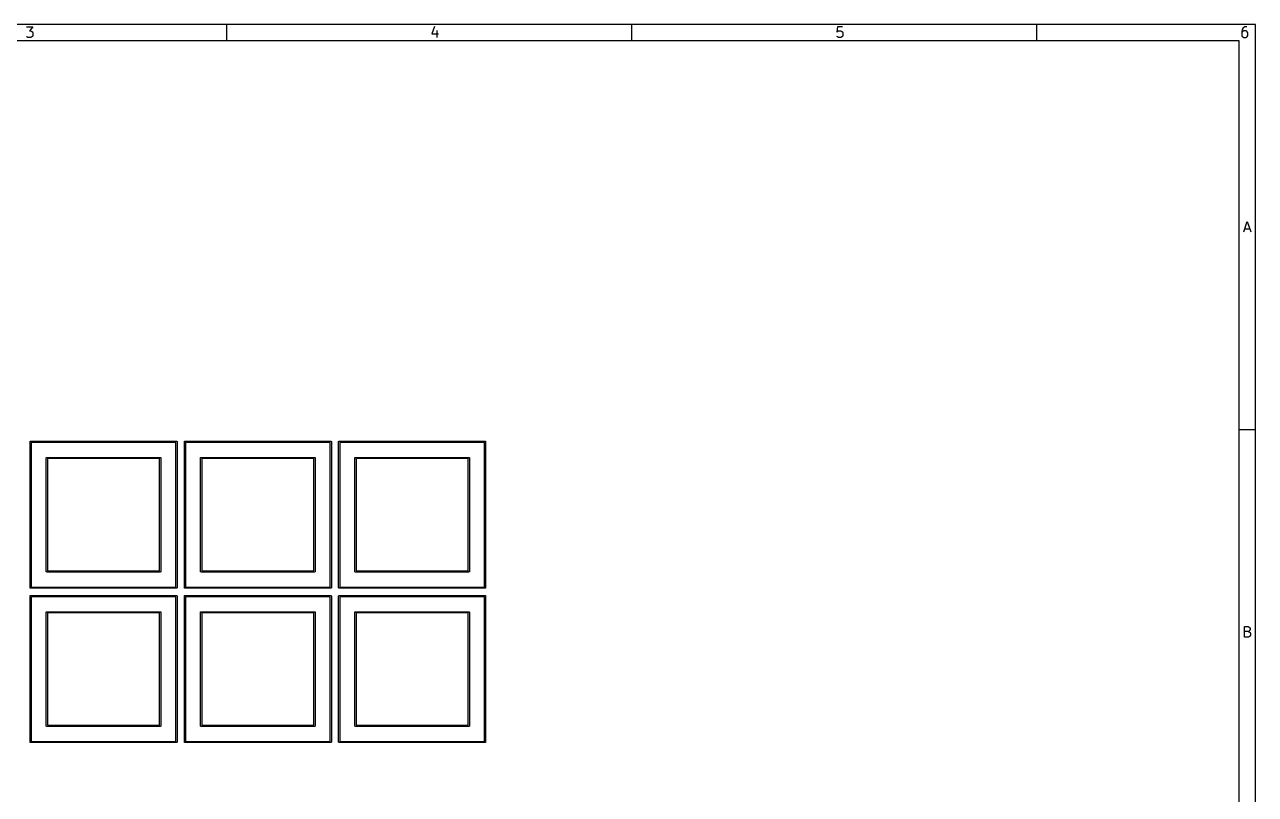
# Model space of a CAD drawing. Extents: x 10 to 287, y -200 to -10.
# Drawn here: x 135 to 287, y -105 to -10 of the extents above; entities that cross this region are included whole.
import ezdxf

# ---------------------------------------------------------------- set-up
doc = ezdxf.new("R2010")
doc.units = 0
doc.header["$MEASUREMENT"] = 0
doc.layers.add('BLACK', color=7, linetype='CONTINUOUS')

msp = doc.modelspace()

# ---------------------------------------------------------------- linework, layer by layer
at = {"layer": 'BLACK', "linetype": 'CONTINUOUS'}
for p, q in [((287.002, -10), (10, -10)), ((135.261, -10.2881), (136.065, -10.2881)), ((136.065, -10.2881), (135.632, -10.7833)), ((160, -12), (160, -10)), ((185.632, -10.2262), (185.323, -11.1548)), ((210, -12), (210, -10)), ((235.385, -10.2881), (235.323, -10.9071)), ((236.004, -10.2881), (235.385, -10.2881)), ((260, -12), (260, -10)), ((285.385, -10.5976), (285.323, -10.8452)), ((285.508, -10.4119), (285.385, -10.5976)), ((285.57, -10.35), (285.508, -10.4119)), ((285.694, -10.2881), (285.57, -10.35)), ((285.942, -10.2881), (285.694, -10.2881)), ((287.002, -200.007), (287.002, -10)), ((285.002, -12), (12, -12)), ((135.323, -11.5262), (135.261, -11.4643)), ((135.446, -11.5881), (135.323, -11.5262)), ((135.818, -11.5881), (135.446, -11.5881)), ((135.632, -10.7833), (135.818, -10.7833)), ((135.818, -10.7833), (135.942, -10.8452)), ((135.942, -11.5262), (135.818, -11.5881)), ((135.942, -10.8452), (136.004, -10.9071)), ((136.004, -11.4643), (135.942, -11.5262)), ((136.004, -10.9071), (136.065, -11.031)), ((136.065, -11.3405), (136.004, -11.4643)), ((136.065, -11.031), (136.065, -11.3405)), ((185.323, -11.1548), (186.127, -11.1548)), ((185.942, -10.7214), (185.942, -11.5881)), ((235.323, -10.9071), (235.385, -10.8452)), ((235.385, -11.5262), (235.323, -11.4643)), ((235.385, -10.8452), (235.508, -10.7833)), ((235.508, -11.5881), (235.385, -11.5262)), ((235.508, -10.7833), (235.818, -10.7833)), ((235.818, -11.5881), (235.508, -11.5881)), ((235.818, -10.7833), (235.942, -10.8452)), ((235.942, -11.5262), (235.818, -11.5881)), ((235.942, -10.8452), (236.004, -10.9071)), ((236.004, -11.4643), (235.942, -11.5262)), ((236.004, -10.9071), (236.065, -11.031)), ((236.065, -11.3405), (236.004, -11.4643)), ((236.065, -11.031), (236.065, -11.3405)), ((285.002, -198.007), (285.002, -12)), ((285.323, -10.8452), (285.323, -11.3405)), ((285.385, -10.9071), (285.323, -11.031)), ((285.323, -11.3405), (285.385, -11.4643)), ((285.446, -10.8452), (285.385, -10.9071)), ((285.385, -11.4643), (285.446, -11.5262)), ((285.57, -10.7833), (285.446, -10.8452)), ((285.446, -11.5262), (285.57, -11.5881)), ((285.818, -10.7833), (285.57, -10.7833)), ((285.57, -11.5881), (285.818, -11.5881)), ((285.942, -10.8452), (285.818, -10.7833)), ((285.818, -11.5881), (285.942, -11.5262)), ((286.004, -10.9071), (285.942, -10.8452)), ((285.942, -11.5262), (286.004, -11.4643)), ((286.065, -11.031), (286.004, -10.9071)), ((286.004, -11.4643), (286.065, -11.3405)), ((286.065, -11.3405), (286.065, -11.031)), ((285.569, -35.5881), (286.002, -34.2881)), ((286.002, -34.2881), (286.436, -35.5881)), ((285.693, -35.2167), (286.312, -35.2167)), ((287.002, -60), (285.002, -60)), ((135.705, -61.4718), (135.707, -61.4655)), ((135.705, -61.4784), (135.705, -61.4718)), ((135.705, -79.4916), (135.705, -61.4784)), ((135.707, -61.4655), (135.708, -61.459)), ((135.708, -61.459), (135.712, -61.4532)), ((135.712, -61.4532), (135.714, -61.4469)), ((135.714, -61.4469), (135.718, -61.4418)), ((135.718, -61.4418), (135.722, -61.436)), ((135.722, -61.436), (135.727, -61.4318)), ((135.727, -61.4318), (135.731, -61.4267)), ((135.731, -61.4267), (135.737, -61.4233)), ((135.737, -61.4233), (135.742, -61.419)), ((135.742, -61.419), (135.748, -61.4168)), ((135.748, -61.4168), (135.754, -61.4134)), ((135.754, -61.4134), (135.761, -61.4123)), ((135.761, -61.4123), (135.767, -61.41)), ((135.767, -61.41), (135.773, -61.41)), ((135.773, -61.41), (135.773, -61.41)), ((135.773, -61.41), (153.787, -61.41)), ((135.855, -61.56), (135.855, -79.41)), ((153.705, -61.56), (135.855, -61.56)), ((153.705, -79.41), (153.705, -61.56)), ((153.787, -61.41), (153.793, -61.41)), ((153.787, -61.41), (153.787, -61.41)), ((153.793, -61.41), (153.799, -61.4123)), ((153.799, -61.4123), (153.806, -61.4134)), ((153.806, -61.4134), (153.812, -61.4168)), ((153.812, -61.4168), (153.818, -61.419)), ((153.818, -61.419), (153.823, -61.4233)), ((153.823, -61.4233), (153.829, -61.4267)), ((153.829, -61.4267), (153.833, -61.4318)), ((153.833, -61.4318), (153.838, -61.436)), ((153.838, -61.436), (153.842, -61.4418)), ((153.842, -61.4418), (153.846, -61.4469)), ((153.846, -61.4469), (153.848, -61.4532)), ((153.848, -61.4532), (153.852, -61.459)), ((153.852, -61.459), (153.853, -61.4655)), ((153.853, -61.4655), (153.855, -61.4718)), ((153.855, -61.4718), (153.855, -61.4784)), ((153.855, -61.4784), (153.855, -61.4784)), ((153.855, -61.4784), (153.855, -79.4916)), ((154.755, -61.4718), (154.757, -61.4655)), ((154.755, -61.4784), (154.755, -61.4718)), ((154.755, -79.4916), (154.755, -61.4784)), ((154.757, -61.4655), (154.758, -61.459)), ((154.758, -61.459), (154.762, -61.4532)), ((154.762, -61.4532), (154.764, -61.4469)), ((154.764, -61.4469), (154.768, -61.4418)), ((154.768, -61.4418), (154.772, -61.436)), ((154.772, -61.436), (154.777, -61.4318)), ((154.777, -61.4318), (154.781, -61.4267)), ((154.781, -61.4267), (154.787, -61.4233)), ((154.787, -61.4233), (154.792, -61.419)), ((154.792, -61.419), (154.798, -61.4168)), ((154.798, -61.4168), (154.804, -61.4134)), ((154.804, -61.4134), (154.811, -61.4123)), ((154.811, -61.4123), (154.817, -61.41)), ((154.817, -61.41), (154.823, -61.41)), ((154.823, -61.41), (154.823, -61.41)), ((154.823, -61.41), (172.837, -61.41)), ((154.905, -61.56), (154.905, -79.41)), ((172.755, -61.56), (154.905, -61.56)), ((172.755, -79.41), (172.755, -61.56)), ((172.837, -61.41), (172.843, -61.41)), ((172.837, -61.41), (172.837, -61.41)), ((172.843, -61.41), (172.849, -61.4123)), ((172.849, -61.4123), (172.856, -61.4134)), ((172.856, -61.4134), (172.862, -61.4168)), ((172.862, -61.4168), (172.868, -61.419)), ((172.868, -61.419), (172.873, -61.4233)), ((172.873, -61.4233), (172.879, -61.4267)), ((172.879, -61.4267), (172.883, -61.4318)), ((172.883, -61.4318), (172.888, -61.436)), ((172.888, -61.436), (172.892, -61.4418)), ((172.892, -61.4418), (172.896, -61.4469)), ((172.896, -61.4469), (172.898, -61.4532)), ((172.898, -61.4532), (172.902, -61.459)), ((172.902, -61.459), (172.903, -61.4655)), ((172.903, -61.4655), (172.905, -61.4718)), ((172.905, -61.4718), (172.905, -61.4784)), ((172.905, -61.4784), (172.905, -61.4784)), ((172.905, -61.4784), (172.905, -79.4916)), ((173.805, -61.4718), (173.807, -61.4655)), ((173.805, -61.4784), (173.805, -61.4718)), ((173.805, -79.4916), (173.805, -61.4784)), ((173.807, -61.4655), (173.808, -61.459)), ((173.808, -61.459), (173.812, -61.4532)), ((173.812, -61.4532), (173.814, -61.4469)), ((173.814, -61.4469), (173.818, -61.4418)), ((173.818, -61.4418), (173.822, -61.436)), ((173.822, -61.436), (173.827, -61.4318)), ((173.827, -61.4318), (173.831, -61.4267)), ((173.831, -61.4267), (173.837, -61.4233)), ((173.837, -61.4233), (173.842, -61.419)), ((173.842, -61.419), (173.848, -61.4168)), ((173.848, -61.4168), (173.854, -61.4134)), ((173.854, -61.4134), (173.861, -61.4123)), ((173.861, -61.4123), (173.867, -61.41)), ((173.867, -61.41), (173.873, -61.41)), ((173.873, -61.41), (173.873, -61.41)), ((173.873, -61.41), (191.887, -61.41)), ((173.955, -61.56), (173.955, -79.41)), ((191.805, -61.56), (173.955, -61.56)), ((191.805, -79.41), (191.805, -61.56)), ((191.887, -61.41), (191.893, -61.41)), ((191.887, -61.41), (191.887, -61.41)), ((191.893, -61.41), (191.899, -61.4123)), ((191.899, -61.4123), (191.906, -61.4134)), ((191.906, -61.4134), (191.912, -61.4168)), ((191.912, -61.4168), (191.918, -61.419)), ((191.918, -61.419), (191.923, -61.4233)), ((191.923, -61.4233), (191.929, -61.4267)), ((191.929, -61.4267), (191.933, -61.4318)), ((191.933, -61.4318), (191.938, -61.436)), ((191.938, -61.436), (191.942, -61.4418)), ((191.942, -61.4418), (191.946, -61.4469)), ((191.946, -61.4469), (191.948, -61.4532)), ((191.948, -61.4532), (191.952, -61.459)), ((191.952, -61.459), (191.953, -61.4655)), ((191.953, -61.4655), (191.955, -61.4718)), ((191.955, -61.4718), (191.955, -61.4784)), ((191.955, -61.4784), (191.955, -61.4784)), ((191.955, -61.4784), (191.955, -79.4916)), ((137.705, -63.4718), (137.707, -63.4655)), ((137.705, -63.4784), (137.705, -63.4718)), ((137.705, -77.4916), (137.705, -63.4784)), ((137.707, -63.4655), (137.708, -63.459)), ((137.708, -63.459), (137.712, -63.4532)), ((137.712, -63.4532), (137.714, -63.4469)), ((137.714, -63.4469), (137.718, -63.4418)), ((137.718, -63.4418), (137.722, -63.436)), ((137.722, -63.436), (137.727, -63.4318)), ((137.727, -63.4318), (137.731, -63.4267)), ((137.731, -63.4267), (137.737, -63.4233)), ((137.737, -63.4233), (137.742, -63.419)), ((137.742, -63.419), (137.748, -63.4168)), ((137.748, -63.4168), (137.754, -63.4134)), ((137.754, -63.4134), (137.761, -63.4123)), ((137.761, -63.4123), (137.767, -63.41)), ((137.767, -63.41), (137.773, -63.41)), ((137.773, -63.41), (137.773, -63.41)), ((137.773, -63.41), (151.787, -63.41)), ((137.855, -63.56), (137.855, -77.41)), ((151.705, -63.56), (137.855, -63.56)), ((151.705, -77.41), (151.705, -63.56)), ((151.787, -63.41), (151.793, -63.41)), ((151.787, -63.41), (151.787, -63.41)), ((151.793, -63.41), (151.799, -63.4123)), ((151.799, -63.4123), (151.806, -63.4134)), ((151.806, -63.4134), (151.812, -63.4168)), ((151.812, -63.4168), (151.818, -63.419)), ((151.818, -63.419), (151.823, -63.4233)), ((151.823, -63.4233), (151.829, -63.4267)), ((151.829, -63.4267), (151.833, -63.4318)), ((151.833, -63.4318), (151.838, -63.436)), ((151.838, -63.436), (151.842, -63.4418)), ((151.842, -63.4418), (151.846, -63.4469)), ((151.846, -63.4469), (151.848, -63.4532)), ((151.848, -63.4532), (151.852, -63.459)), ((151.852, -63.459), (151.853, -63.4655)), ((151.853, -63.4655), (151.855, -63.4718)), ((151.855, -63.4718), (151.855, -63.4784)), ((151.855, -63.4784), (151.855, -63.4784)), ((151.855, -63.4784), (151.855, -77.4916)), ((156.755, -63.4718), (156.757, -63.4655)), ((156.755, -63.4784), (156.755, -63.4718)), ((156.755, -77.4916), (156.755, -63.4784)), ((156.757, -63.4655), (156.758, -63.459)), ((156.758, -63.459), (156.762, -63.4532)), ((156.762, -63.4532), (156.764, -63.4469)), ((156.764, -63.4469), (156.768, -63.4418)), ((156.768, -63.4418), (156.772, -63.436)), ((156.772, -63.436), (156.777, -63.4318)), ((156.777, -63.4318), (156.781, -63.4267)), ((156.781, -63.4267), (156.787, -63.4233)), ((156.787, -63.4233), (156.792, -63.419)), ((156.792, -63.419), (156.798, -63.4168)), ((156.798, -63.4168), (156.804, -63.4134)), ((156.804, -63.4134), (156.811, -63.4123)), ((156.811, -63.4123), (156.817, -63.41)), ((156.817, -63.41), (156.823, -63.41)), ((156.823, -63.41), (156.823, -63.41)), ((156.823, -63.41), (170.837, -63.41)), ((156.905, -63.56), (156.905, -77.41)), ((170.755, -63.56), (156.905, -63.56)), ((170.755, -77.41), (170.755, -63.56)), ((170.837, -63.41), (170.843, -63.41)), ((170.837, -63.41), (170.837, -63.41)), ((170.843, -63.41), (170.849, -63.4123)), ((170.849, -63.4123), (170.856, -63.4134)), ((170.856, -63.4134), (170.862, -63.4168)), ((170.862, -63.4168), (170.868, -63.419)), ((170.868, -63.419), (170.873, -63.4233)), ((170.873, -63.4233), (170.879, -63.4267)), ((170.879, -63.4267), (170.883, -63.4318)), ((170.883, -63.4318), (170.888, -63.436)), ((170.888, -63.436), (170.892, -63.4418)), ((170.892, -63.4418), (170.896, -63.4469)), ((170.896, -63.4469), (170.898, -63.4532)), ((170.898, -63.4532), (170.902, -63.459)), ((170.902, -63.459), (170.903, -63.4655)), ((170.903, -63.4655), (170.905, -63.4718)), ((170.905, -63.4718), (170.905, -63.4784)), ((170.905, -63.4784), (170.905, -63.4784)), ((170.905, -63.4784), (170.905, -77.4916)), ((175.805, -63.4718), (175.807, -63.4655)), ((175.805, -63.4784), (175.805, -63.4718)), ((175.805, -77.4916), (175.805, -63.4784)), ((175.807, -63.4655), (175.808, -63.459)), ((175.808, -63.459), (175.812, -63.4532)), ((175.812, -63.4532), (175.814, -63.4469)), ((175.814, -63.4469), (175.818, -63.4418)), ((175.818, -63.4418), (175.822, -63.436)), ((175.822, -63.436), (175.827, -63.4318)), ((175.827, -63.4318), (175.831, -63.4267)), ((175.831, -63.4267), (175.837, -63.4233)), ((175.837, -63.4233), (175.842, -63.419)), ((175.842, -63.419), (175.848, -63.4168)), ((175.848, -63.4168), (175.854, -63.4134)), ((175.854, -63.4134), (175.861, -63.4123)), ((175.861, -63.4123), (175.867, -63.41)), ((175.867, -63.41), (175.873, -63.41)), ((175.873, -63.41), (175.873, -63.41)), ((175.873, -63.41), (189.887, -63.41)), ((175.955, -63.56), (175.955, -77.41)), ((189.805, -63.56), (175.955, -63.56)), ((189.805, -77.41), (189.805, -63.56)), ((189.887, -63.41), (189.893, -63.41)), ((189.887, -63.41), (189.887, -63.41)), ((189.893, -63.41), (189.899, -63.4123)), ((189.899, -63.4123), (189.906, -63.4134)), ((189.906, -63.4134), (189.912, -63.4168)), ((189.912, -63.4168), (189.918, -63.419)), ((189.918, -63.419), (189.923, -63.4233)), ((189.923, -63.4233), (189.929, -63.4267)), ((189.929, -63.4267), (189.933, -63.4318)), ((189.933, -63.4318), (189.938, -63.436)), ((189.938, -63.436), (189.942, -63.4418)), ((189.942, -63.4418), (189.946, -63.4469)), ((189.946, -63.4469), (189.948, -63.4532)), ((189.948, -63.4532), (189.952, -63.459)), ((189.952, -63.459), (189.953, -63.4655)), ((189.953, -63.4655), (189.955, -63.4718)), ((189.955, -63.4718), (189.955, -63.4784)), ((189.955, -63.4784), (189.955, -63.4784)), ((189.955, -63.4784), (189.955, -77.4916)), ((137.705, -77.4982), (137.705, -77.4916)), ((137.705, -77.4916), (137.705, -77.4916)), ((137.707, -77.5045), (137.705, -77.4982)), ((137.855, -77.41), (151.705, -77.41)), ((151.855, -77.4982), (151.853, -77.5045)), ((151.855, -77.4916), (151.855, -77.4916)), ((151.855, -77.4916), (151.855, -77.4982)), ((156.755, -77.4982), (156.755, -77.4916)), ((156.755, -77.4916), (156.755, -77.4916)), ((156.757, -77.5045), (156.755, -77.4982)), ((156.905, -77.41), (170.755, -77.41)), ((170.905, -77.4982), (170.903, -77.5045)), ((170.905, -77.4916), (170.905, -77.4916)), ((170.905, -77.4916), (170.905, -77.4982)), ((175.805, -77.4982), (175.805, -77.4916)), ((175.805, -77.4916), (175.805, -77.4916)), ((175.807, -77.5045), (175.805, -77.4982)), ((175.955, -77.41), (189.805, -77.41)), ((189.955, -77.4982), (189.953, -77.5045)), ((189.955, -77.4916), (189.955, -77.4916)), ((189.955, -77.4916), (189.955, -77.4982)), ((137.708, -77.511), (137.707, -77.5045)), ((137.712, -77.5168), (137.708, -77.511)), ((137.714, -77.5231), (137.712, -77.5168)), ((137.718, -77.5282), (137.714, -77.5231)), ((137.722, -77.534), (137.718, -77.5282)), ((137.727, -77.5382), (137.722, -77.534)), ((137.731, -77.5433), (137.727, -77.5382)), ((137.737, -77.5467), (137.731, -77.5433)), ((137.742, -77.551), (137.737, -77.5467)), ((137.748, -77.5532), (137.742, -77.551)), ((137.754, -77.5566), (137.748, -77.5532)), ((137.761, -77.5577), (137.754, -77.5566)), ((137.767, -77.56), (137.761, -77.5577)), ((137.773, -77.56), (137.767, -77.56)), ((151.787, -77.56), (137.773, -77.56)), ((137.773, -77.56), (137.773, -77.56)), ((151.793, -77.56), (151.787, -77.56)), ((151.787, -77.56), (151.787, -77.56)), ((151.799, -77.5577), (151.793, -77.56)), ((151.806, -77.5566), (151.799, -77.5577)), ((151.812, -77.5532), (151.806, -77.5566)), ((151.818, -77.551), (151.812, -77.5532)), ((151.823, -77.5467), (151.818, -77.551)), ((151.829, -77.5433), (151.823, -77.5467)), ((151.833, -77.5382), (151.829, -77.5433)), ((151.838, -77.534), (151.833, -77.5382)), ((151.842, -77.5282), (151.838, -77.534)), ((151.846, -77.5231), (151.842, -77.5282)), ((151.848, -77.5168), (151.846, -77.5231)), ((151.852, -77.511), (151.848, -77.5168)), ((151.853, -77.5045), (151.852, -77.511)), ((156.758, -77.511), (156.757, -77.5045)), ((156.762, -77.5168), (156.758, -77.511)), ((156.764, -77.5231), (156.762, -77.5168)), ((156.768, -77.5282), (156.764, -77.5231)), ((156.772, -77.534), (156.768, -77.5282)), ((156.777, -77.5382), (156.772, -77.534)), ((156.781, -77.5433), (156.777, -77.5382)), ((156.787, -77.5467), (156.781, -77.5433)), ((156.792, -77.551), (156.787, -77.5467)), ((156.798, -77.5532), (156.792, -77.551)), ((156.804, -77.5566), (156.798, -77.5532)), ((156.811, -77.5577), (156.804, -77.5566)), ((156.817, -77.56), (156.811, -77.5577)), ((156.823, -77.56), (156.817, -77.56)), ((170.837, -77.56), (156.823, -77.56)), ((156.823, -77.56), (156.823, -77.56)), ((170.843, -77.56), (170.837, -77.56)), ((170.837, -77.56), (170.837, -77.56)), ((170.849, -77.5577), (170.843, -77.56)), ((170.856, -77.5566), (170.849, -77.5577)), ((170.862, -77.5532), (170.856, -77.5566)), ((170.868, -77.551), (170.862, -77.5532)), ((170.873, -77.5467), (170.868, -77.551)), ((170.879, -77.5433), (170.873, -77.5467)), ((170.883, -77.5382), (170.879, -77.5433)), ((170.888, -77.534), (170.883, -77.5382)), ((170.892, -77.5282), (170.888, -77.534)), ((170.896, -77.5231), (170.892, -77.5282)), ((170.898, -77.5168), (170.896, -77.5231)), ((170.902, -77.511), (170.898, -77.5168)), ((170.903, -77.5045), (170.902, -77.511)), ((175.808, -77.511), (175.807, -77.5045)), ((175.812, -77.5168), (175.808, -77.511)), ((175.814, -77.5231), (175.812, -77.5168)), ((175.818, -77.5282), (175.814, -77.5231)), ((175.822, -77.534), (175.818, -77.5282)), ((175.827, -77.5382), (175.822, -77.534)), ((175.831, -77.5433), (175.827, -77.5382)), ((175.837, -77.5467), (175.831, -77.5433)), ((175.842, -77.551), (175.837, -77.5467)), ((175.848, -77.5532), (175.842, -77.551)), ((175.854, -77.5566), (175.848, -77.5532)), ((175.861, -77.5577), (175.854, -77.5566)), ((175.867, -77.56), (175.861, -77.5577)), ((175.873, -77.56), (175.867, -77.56)), ((189.887, -77.56), (175.873, -77.56)), ((175.873, -77.56), (175.873, -77.56)), ((189.893, -77.56), (189.887, -77.56)), ((189.887, -77.56), (189.887, -77.56)), ((189.899, -77.5577), (189.893, -77.56)), ((189.906, -77.5566), (189.899, -77.5577)), ((189.912, -77.5532), (189.906, -77.5566)), ((189.918, -77.551), (189.912, -77.5532)), ((189.923, -77.5467), (189.918, -77.551)), ((189.929, -77.5433), (189.923, -77.5467)), ((189.933, -77.5382), (189.929, -77.5433)), ((189.938, -77.534), (189.933, -77.5382)), ((189.942, -77.5282), (189.938, -77.534)), ((189.946, -77.5231), (189.942, -77.5282)), ((189.948, -77.5168), (189.946, -77.5231)), ((189.952, -77.511), (189.948, -77.5168)), ((189.953, -77.5045), (189.952, -77.511)), ((135.705, -79.4982), (135.705, -79.4916)), ((135.705, -79.4916), (135.705, -79.4916)), ((135.707, -79.5045), (135.705, -79.4982)), ((135.705, -80.5218), (135.707, -80.5155)), ((135.705, -80.5284), (135.705, -80.5218)), ((135.705, -98.5416), (135.705, -80.5284)), ((135.708, -79.511), (135.707, -79.5045)), ((135.707, -80.5155), (135.708, -80.509)), ((135.712, -79.5168), (135.708, -79.511)), ((135.708, -80.509), (135.712, -80.5032)), ((135.714, -79.5231), (135.712, -79.5168)), ((135.712, -80.5032), (135.714, -80.4969)), ((135.718, -79.5282), (135.714, -79.5231)), ((135.714, -80.4969), (135.718, -80.4918)), ((135.722, -79.534), (135.718, -79.5282)), ((135.718, -80.4918), (135.722, -80.486)), ((135.727, -79.5382), (135.722, -79.534)), ((135.722, -80.486), (135.727, -80.4818)), ((135.731, -79.5433), (135.727, -79.5382)), ((135.727, -80.4818), (135.731, -80.4767)), ((135.737, -79.5467), (135.731, -79.5433)), ((135.731, -80.4767), (135.737, -80.4733)), ((135.742, -79.551), (135.737, -79.5467)), ((135.737, -80.4733), (135.742, -80.469)), ((135.748, -79.5532), (135.742, -79.551)), ((135.742, -80.469), (135.748, -80.4668)), ((135.754, -79.5566), (135.748, -79.5532)), ((135.748, -80.4668), (135.754, -80.4634)), ((135.761, -79.5577), (135.754, -79.5566)), ((135.754, -80.4634), (135.761, -80.4623)), ((135.767, -79.56), (135.761, -79.5577)), ((135.761, -80.4623), (135.767, -80.46)), ((135.773, -79.56), (135.767, -79.56)), ((135.767, -80.46), (135.773, -80.46)), ((153.787, -79.56), (135.773, -79.56)), ((135.773, -79.56), (135.773, -79.56)), ((135.773, -80.46), (135.773, -80.46)), ((135.773, -80.46), (153.787, -80.46)), ((135.855, -79.41), (153.705, -79.41)), ((153.793, -79.56), (153.787, -79.56)), ((153.787, -79.56), (153.787, -79.56)), ((153.787, -80.46), (153.793, -80.46)), ((153.787, -80.46), (153.787, -80.46)), ((153.799, -79.5577), (153.793, -79.56)), ((153.793, -80.46), (153.799, -80.4623)), ((153.806, -79.5566), (153.799, -79.5577)), ((153.799, -80.4623), (153.806, -80.4634)), ((153.812, -79.5532), (153.806, -79.5566)), ((153.806, -80.4634), (153.812, -80.4668)), ((153.818, -79.551), (153.812, -79.5532)), ((153.812, -80.4668), (153.818, -80.469)), ((153.823, -79.5467), (153.818, -79.551)), ((153.818, -80.469), (153.823, -80.4733)), ((153.829, -79.5433), (153.823, -79.5467)), ((153.823, -80.4733), (153.829, -80.4767)), ((153.833, -79.5382), (153.829, -79.5433)), ((153.829, -80.4767), (153.833, -80.4818)), ((153.838, -79.534), (153.833, -79.5382)), ((153.833, -80.4818), (153.838, -80.486)), ((153.842, -79.5282), (153.838, -79.534)), ((153.838, -80.486), (153.842, -80.4918)), ((153.846, -79.5231), (153.842, -79.5282)), ((153.842, -80.4918), (153.846, -80.4969)), ((153.848, -79.5168), (153.846, -79.5231)), ((153.846, -80.4969), (153.848, -80.5032)), ((153.852, -79.511), (153.848, -79.5168)), ((153.848, -80.5032), (153.852, -80.509)), ((153.853, -79.5045), (153.852, -79.511)), ((153.852, -80.509), (153.853, -80.5155)), ((153.855, -79.4982), (153.853, -79.5045)), ((153.853, -80.5155), (153.855, -80.5218)), ((153.855, -79.4916), (153.855, -79.4916)), ((153.855, -79.4916), (153.855, -79.4982)), ((153.855, -80.5218), (153.855, -80.5284)), ((153.855, -80.5284), (153.855, -80.5284)), ((153.855, -80.5284), (153.855, -98.5416)), ((154.755, -79.4982), (154.755, -79.4916)), ((154.755, -79.4916), (154.755, -79.4916)), ((154.757, -79.5045), (154.755, -79.4982)), ((154.755, -80.5218), (154.757, -80.5155)), ((154.755, -80.5284), (154.755, -80.5218)), ((154.755, -98.5416), (154.755, -80.5284)), ((154.758, -79.511), (154.757, -79.5045)), ((154.757, -80.5155), (154.758, -80.509)), ((154.762, -79.5168), (154.758, -79.511)), ((154.758, -80.509), (154.762, -80.5032)), ((154.764, -79.5231), (154.762, -79.5168)), ((154.762, -80.5032), (154.764, -80.4969)), ((154.768, -79.5282), (154.764, -79.5231)), ((154.764, -80.4969), (154.768, -80.4918)), ((154.772, -79.534), (154.768, -79.5282)), ((154.768, -80.4918), (154.772, -80.486)), ((154.777, -79.5382), (154.772, -79.534)), ((154.772, -80.486), (154.777, -80.4818)), ((154.781, -79.5433), (154.777, -79.5382)), ((154.777, -80.4818), (154.781, -80.4767)), ((154.787, -79.5467), (154.781, -79.5433)), ((154.781, -80.4767), (154.787, -80.4733)), ((154.792, -79.551), (154.787, -79.5467)), ((154.787, -80.4733), (154.792, -80.469)), ((154.798, -79.5532), (154.792, -79.551)), ((154.792, -80.469), (154.798, -80.4668)), ((154.804, -79.5566), (154.798, -79.5532)), ((154.798, -80.4668), (154.804, -80.4634)), ((154.811, -79.5577), (154.804, -79.5566)), ((154.804, -80.4634), (154.811, -80.4623)), ((154.817, -79.56), (154.811, -79.5577)), ((154.811, -80.4623), (154.817, -80.46)), ((154.823, -79.56), (154.817, -79.56)), ((154.817, -80.46), (154.823, -80.46)), ((172.837, -79.56), (154.823, -79.56)), ((154.823, -79.56), (154.823, -79.56)), ((154.823, -80.46), (154.823, -80.46)), ((154.823, -80.46), (172.837, -80.46)), ((154.905, -79.41), (172.755, -79.41)), ((172.843, -79.56), (172.837, -79.56)), ((172.837, -79.56), (172.837, -79.56)), ((172.837, -80.46), (172.843, -80.46)), ((172.837, -80.46), (172.837, -80.46)), ((172.849, -79.5577), (172.843, -79.56)), ((172.843, -80.46), (172.849, -80.4623)), ((172.856, -79.5566), (172.849, -79.5577)), ((172.849, -80.4623), (172.856, -80.4634)), ((172.862, -79.5532), (172.856, -79.5566)), ((172.856, -80.4634), (172.862, -80.4668)), ((172.868, -79.551), (172.862, -79.5532)), ((172.862, -80.4668), (172.868, -80.469)), ((172.873, -79.5467), (172.868, -79.551)), ((172.868, -80.469), (172.873, -80.4733)), ((172.879, -79.5433), (172.873, -79.5467)), ((172.873, -80.4733), (172.879, -80.4767)), ((172.883, -79.5382), (172.879, -79.5433)), ((172.879, -80.4767), (172.883, -80.4818)), ((172.888, -79.534), (172.883, -79.5382)), ((172.883, -80.4818), (172.888, -80.486)), ((172.892, -79.5282), (172.888, -79.534)), ((172.888, -80.486), (172.892, -80.4918)), ((172.896, -79.5231), (172.892, -79.5282)), ((172.892, -80.4918), (172.896, -80.4969)), ((172.898, -79.5168), (172.896, -79.5231)), ((172.896, -80.4969), (172.898, -80.5032)), ((172.902, -79.511), (172.898, -79.5168)), ((172.898, -80.5032), (172.902, -80.509)), ((172.903, -79.5045), (172.902, -79.511)), ((172.902, -80.509), (172.903, -80.5155)), ((172.905, -79.4982), (172.903, -79.5045)), ((172.903, -80.5155), (172.905, -80.5218)), ((172.905, -79.4916), (172.905, -79.4916)), ((172.905, -79.4916), (172.905, -79.4982)), ((172.905, -80.5218), (172.905, -80.5284)), ((172.905, -80.5284), (172.905, -80.5284)), ((172.905, -80.5284), (172.905, -98.5416)), ((173.805, -79.4982), (173.805, -79.4916)), ((173.805, -79.4916), (173.805, -79.4916)), ((173.807, -79.5045), (173.805, -79.4982)), ((173.805, -80.5218), (173.807, -80.5155)), ((173.805, -80.5284), (173.805, -80.5218)), ((173.805, -98.5416), (173.805, -80.5284)), ((173.808, -79.511), (173.807, -79.5045)), ((173.807, -80.5155), (173.808, -80.509)), ((173.812, -79.5168), (173.808, -79.511)), ((173.808, -80.509), (173.812, -80.5032)), ((173.814, -79.5231), (173.812, -79.5168)), ((173.812, -80.5032), (173.814, -80.4969)), ((173.818, -79.5282), (173.814, -79.5231)), ((173.814, -80.4969), (173.818, -80.4918)), ((173.822, -79.534), (173.818, -79.5282)), ((173.818, -80.4918), (173.822, -80.486)), ((173.827, -79.5382), (173.822, -79.534)), ((173.822, -80.486), (173.827, -80.4818)), ((173.831, -79.5433), (173.827, -79.5382)), ((173.827, -80.4818), (173.831, -80.4767)), ((173.837, -79.5467), (173.831, -79.5433)), ((173.831, -80.4767), (173.837, -80.4733)), ((173.842, -79.551), (173.837, -79.5467)), ((173.837, -80.4733), (173.842, -80.469)), ((173.848, -79.5532), (173.842, -79.551)), ((173.842, -80.469), (173.848, -80.4668)), ((173.854, -79.5566), (173.848, -79.5532)), ((173.848, -80.4668), (173.854, -80.4634)), ((173.861, -79.5577), (173.854, -79.5566)), ((173.854, -80.4634), (173.861, -80.4623)), ((173.867, -79.56), (173.861, -79.5577)), ((173.861, -80.4623), (173.867, -80.46)), ((173.873, -79.56), (173.867, -79.56)), ((173.867, -80.46), (173.873, -80.46)), ((191.887, -79.56), (173.873, -79.56)), ((173.873, -79.56), (173.873, -79.56)), ((173.873, -80.46), (173.873, -80.46)), ((173.873, -80.46), (191.887, -80.46)), ((173.955, -79.41), (191.805, -79.41)), ((191.893, -79.56), (191.887, -79.56)), ((191.887, -79.56), (191.887, -79.56)), ((191.887, -80.46), (191.893, -80.46)), ((191.887, -80.46), (191.887, -80.46)), ((191.899, -79.5577), (191.893, -79.56)), ((191.893, -80.46), (191.899, -80.4623)), ((191.906, -79.5566), (191.899, -79.5577)), ((191.899, -80.4623), (191.906, -80.4634)), ((191.912, -79.5532), (191.906, -79.5566)), ((191.906, -80.4634), (191.912, -80.4668)), ((191.918, -79.551), (191.912, -79.5532)), ((191.912, -80.4668), (191.918, -80.469)), ((191.923, -79.5467), (191.918, -79.551)), ((191.918, -80.469), (191.923, -80.4733)), ((191.929, -79.5433), (191.923, -79.5467)), ((191.923, -80.4733), (191.929, -80.4767)), ((191.933, -79.5382), (191.929, -79.5433)), ((191.929, -80.4767), (191.933, -80.4818)), ((191.938, -79.534), (191.933, -79.5382)), ((191.933, -80.4818), (191.938, -80.486)), ((191.942, -79.5282), (191.938, -79.534)), ((191.938, -80.486), (191.942, -80.4918)), ((191.946, -79.5231), (191.942, -79.5282)), ((191.942, -80.4918), (191.946, -80.4969)), ((191.948, -79.5168), (191.946, -79.5231)), ((191.946, -80.4969), (191.948, -80.5032)), ((191.952, -79.511), (191.948, -79.5168)), ((191.948, -80.5032), (191.952, -80.509)), ((191.953, -79.5045), (191.952, -79.511)), ((191.952, -80.509), (191.953, -80.5155)), ((191.955, -79.4982), (191.953, -79.5045)), ((191.953, -80.5155), (191.955, -80.5218)), ((191.955, -79.4916), (191.955, -79.4916)), ((191.955, -79.4916), (191.955, -79.4982)), ((191.955, -80.5218), (191.955, -80.5284)), ((191.955, -80.5284), (191.955, -80.5284)), ((191.955, -80.5284), (191.955, -98.5416)), ((135.855, -80.61), (135.855, -98.46)), ((153.705, -80.61), (135.855, -80.61)), ((153.705, -98.46), (153.705, -80.61)), ((154.905, -80.61), (154.905, -98.46)), ((172.755, -80.61), (154.905, -80.61)), ((172.755, -98.46), (172.755, -80.61)), ((173.955, -80.61), (173.955, -98.46)), ((191.805, -80.61), (173.955, -80.61)), ((191.805, -98.46), (191.805, -80.61)), ((137.705, -82.5218), (137.707, -82.5155)), ((137.705, -82.5284), (137.705, -82.5218)), ((137.705, -96.5416), (137.705, -82.5284)), ((137.707, -82.5155), (137.708, -82.509)), ((137.708, -82.509), (137.712, -82.5032)), ((137.712, -82.5032), (137.714, -82.4969)), ((137.714, -82.4969), (137.718, -82.4918)), ((137.718, -82.4918), (137.722, -82.486)), ((137.722, -82.486), (137.727, -82.4818)), ((137.727, -82.4818), (137.731, -82.4767)), ((137.731, -82.4767), (137.737, -82.4733)), ((137.737, -82.4733), (137.742, -82.469)), ((137.742, -82.469), (137.748, -82.4668)), ((137.748, -82.4668), (137.754, -82.4634)), ((137.754, -82.4634), (137.761, -82.4623)), ((137.761, -82.4623), (137.767, -82.46)), ((137.767, -82.46), (137.773, -82.46)), ((137.773, -82.46), (137.773, -82.46)), ((137.773, -82.46), (151.787, -82.46)), ((137.855, -82.61), (137.855, -96.46)), ((151.705, -82.61), (137.855, -82.61)), ((151.705, -96.46), (151.705, -82.61)), ((151.787, -82.46), (151.793, -82.46)), ((151.787, -82.46), (151.787, -82.46)), ((151.793, -82.46), (151.799, -82.4623)), ((151.799, -82.4623), (151.806, -82.4634)), ((151.806, -82.4634), (151.812, -82.4668)), ((151.812, -82.4668), (151.818, -82.469)), ((151.818, -82.469), (151.823, -82.4733)), ((151.823, -82.4733), (151.829, -82.4767)), ((151.829, -82.4767), (151.833, -82.4818)), ((151.833, -82.4818), (151.838, -82.486)), ((151.838, -82.486), (151.842, -82.4918)), ((151.842, -82.4918), (151.846, -82.4969)), ((151.846, -82.4969), (151.848, -82.5032)), ((151.848, -82.5032), (151.852, -82.509)), ((151.852, -82.509), (151.853, -82.5155)), ((151.853, -82.5155), (151.855, -82.5218)), ((151.855, -82.5218), (151.855, -82.5284)), ((151.855, -82.5284), (151.855, -82.5284)), ((151.855, -82.5284), (151.855, -96.5416)), ((156.755, -82.5218), (156.757, -82.5155)), ((156.755, -82.5284), (156.755, -82.5218)), ((156.755, -96.5416), (156.755, -82.5284)), ((156.757, -82.5155), (156.758, -82.509)), ((156.758, -82.509), (156.762, -82.5032)), ((156.762, -82.5032), (156.764, -82.4969)), ((156.764, -82.4969), (156.768, -82.4918)), ((156.768, -82.4918), (156.772, -82.486)), ((156.772, -82.486), (156.777, -82.4818)), ((156.777, -82.4818), (156.781, -82.4767)), ((156.781, -82.4767), (156.787, -82.4733)), ((156.787, -82.4733), (156.792, -82.469)), ((156.792, -82.469), (156.798, -82.4668)), ((156.798, -82.4668), (156.804, -82.4634)), ((156.804, -82.4634), (156.811, -82.4623)), ((156.811, -82.4623), (156.817, -82.46)), ((156.817, -82.46), (156.823, -82.46)), ((156.823, -82.46), (156.823, -82.46)), ((156.823, -82.46), (170.837, -82.46)), ((156.905, -82.61), (156.905, -96.46)), ((170.755, -82.61), (156.905, -82.61)), ((170.755, -96.46), (170.755, -82.61)), ((170.837, -82.46), (170.843, -82.46)), ((170.837, -82.46), (170.837, -82.46)), ((170.843, -82.46), (170.849, -82.4623)), ((170.849, -82.4623), (170.856, -82.4634)), ((170.856, -82.4634), (170.862, -82.4668)), ((170.862, -82.4668), (170.868, -82.469)), ((170.868, -82.469), (170.873, -82.4733)), ((170.873, -82.4733), (170.879, -82.4767)), ((170.879, -82.4767), (170.883, -82.4818)), ((170.883, -82.4818), (170.888, -82.486)), ((170.888, -82.486), (170.892, -82.4918)), ((170.892, -82.4918), (170.896, -82.4969)), ((170.896, -82.4969), (170.898, -82.5032)), ((170.898, -82.5032), (170.902, -82.509)), ((170.902, -82.509), (170.903, -82.5155)), ((170.903, -82.5155), (170.905, -82.5218)), ((170.905, -82.5218), (170.905, -82.5284)), ((170.905, -82.5284), (170.905, -82.5284)), ((170.905, -82.5284), (170.905, -96.5416)), ((175.805, -82.5218), (175.807, -82.5155)), ((175.805, -82.5284), (175.805, -82.5218)), ((175.805, -96.5416), (175.805, -82.5284)), ((175.807, -82.5155), (175.808, -82.509)), ((175.808, -82.509), (175.812, -82.5032)), ((175.812, -82.5032), (175.814, -82.4969)), ((175.814, -82.4969), (175.818, -82.4918)), ((175.818, -82.4918), (175.822, -82.486)), ((175.822, -82.486), (175.827, -82.4818)), ((175.827, -82.4818), (175.831, -82.4767)), ((175.831, -82.4767), (175.837, -82.4733)), ((175.837, -82.4733), (175.842, -82.469)), ((175.842, -82.469), (175.848, -82.4668)), ((175.848, -82.4668), (175.854, -82.4634)), ((175.854, -82.4634), (175.861, -82.4623)), ((175.861, -82.4623), (175.867, -82.46)), ((175.867, -82.46), (175.873, -82.46)), ((175.873, -82.46), (175.873, -82.46)), ((175.873, -82.46), (189.887, -82.46)), ((175.955, -82.61), (175.955, -96.46)), ((189.805, -82.61), (175.955, -82.61)), ((189.805, -96.46), (189.805, -82.61)), ((189.887, -82.46), (189.893, -82.46)), ((189.887, -82.46), (189.887, -82.46)), ((189.893, -82.46), (189.899, -82.4623)), ((189.899, -82.4623), (189.906, -82.4634)), ((189.906, -82.4634), (189.912, -82.4668)), ((189.912, -82.4668), (189.918, -82.469)), ((189.918, -82.469), (189.923, -82.4733)), ((189.923, -82.4733), (189.929, -82.4767)), ((189.929, -82.4767), (189.933, -82.4818)), ((189.933, -82.4818), (189.938, -82.486)), ((189.938, -82.486), (189.942, -82.4918)), ((189.942, -82.4918), (189.946, -82.4969)), ((189.946, -82.4969), (189.948, -82.5032)), ((189.948, -82.5032), (189.952, -82.509)), ((189.952, -82.509), (189.953, -82.5155)), ((189.953, -82.5155), (189.955, -82.5218)), ((189.955, -82.5218), (189.955, -82.5284)), ((189.955, -82.5284), (189.955, -82.5284)), ((189.955, -82.5284), (189.955, -96.5416)), ((285.662, -85.5881), (285.662, -84.2881)), ((285.662, -84.2881), (286.095, -84.2881)), ((286.095, -84.9071), (285.662, -84.9071)), ((286.095, -84.2881), (286.219, -84.35)), ((286.219, -84.8452), (286.095, -84.9071)), ((286.095, -84.9071), (286.281, -84.969)), ((286.219, -84.35), (286.281, -84.4119)), ((286.281, -84.7833), (286.219, -84.8452)), ((286.281, -84.4119), (286.343, -84.5357)), ((286.343, -84.6595), (286.281, -84.7833)), ((286.281, -84.969), (286.343, -85.031)), ((286.343, -84.5357), (286.343, -84.6595)), ((286.343, -85.031), (286.405, -85.1548)), ((286.157, -85.5881), (285.662, -85.5881)), ((286.281, -85.5262), (286.157, -85.5881)), ((286.343, -85.4643), (286.281, -85.5262)), ((286.405, -85.3405), (286.343, -85.4643)), ((286.405, -85.1548), (286.405, -85.3405)), ((137.705, -96.5482), (137.705, -96.5416)), ((137.705, -96.5416), (137.705, -96.5416)), ((137.707, -96.5545), (137.705, -96.5482)), ((137.708, -96.561), (137.707, -96.5545)), ((137.712, -96.5668), (137.708, -96.561)), ((137.714, -96.5731), (137.712, -96.5668)), ((137.718, -96.5782), (137.714, -96.5731)), ((137.722, -96.584), (137.718, -96.5782)), ((137.727, -96.5882), (137.722, -96.584)), ((137.731, -96.5933), (137.727, -96.5882)), ((137.737, -96.5967), (137.731, -96.5933)), ((137.742, -96.601), (137.737, -96.5967)), ((137.748, -96.6032), (137.742, -96.601)), ((137.754, -96.6066), (137.748, -96.6032)), ((137.761, -96.6077), (137.754, -96.6066)), ((137.767, -96.61), (137.761, -96.6077)), ((137.773, -96.61), (137.767, -96.61)), ((151.787, -96.61), (137.773, -96.61)), ((137.773, -96.61), (137.773, -96.61)), ((137.855, -96.46), (151.705, -96.46)), ((151.793, -96.61), (151.787, -96.61)), ((151.787, -96.61), (151.787, -96.61)), ((151.799, -96.6077), (151.793, -96.61)), ((151.806, -96.6066), (151.799, -96.6077)), ((151.812, -96.6032), (151.806, -96.6066)), ((151.818, -96.601), (151.812, -96.6032)), ((151.823, -96.5967), (151.818, -96.601)), ((151.829, -96.5933), (151.823, -96.5967)), ((151.833, -96.5882), (151.829, -96.5933)), ((151.838, -96.584), (151.833, -96.5882)), ((151.842, -96.5782), (151.838, -96.584)), ((151.846, -96.5731), (151.842, -96.5782)), ((151.848, -96.5668), (151.846, -96.5731)), ((151.852, -96.561), (151.848, -96.5668)), ((151.853, -96.5545), (151.852, -96.561)), ((151.855, -96.5482), (151.853, -96.5545)), ((151.855, -96.5416), (151.855, -96.5416)), ((151.855, -96.5416), (151.855, -96.5482)), ((156.755, -96.5482), (156.755, -96.5416)), ((156.755, -96.5416), (156.755, -96.5416)), ((156.757, -96.5545), (156.755, -96.5482)), ((156.758, -96.561), (156.757, -96.5545)), ((156.762, -96.5668), (156.758, -96.561)), ((156.764, -96.5731), (156.762, -96.5668)), ((156.768, -96.5782), (156.764, -96.5731)), ((156.772, -96.584), (156.768, -96.5782)), ((156.777, -96.5882), (156.772, -96.584)), ((156.781, -96.5933), (156.777, -96.5882)), ((156.787, -96.5967), (156.781, -96.5933)), ((156.792, -96.601), (156.787, -96.5967)), ((156.798, -96.6032), (156.792, -96.601)), ((156.804, -96.6066), (156.798, -96.6032)), ((156.811, -96.6077), (156.804, -96.6066)), ((156.817, -96.61), (156.811, -96.6077)), ((156.823, -96.61), (156.817, -96.61)), ((170.837, -96.61), (156.823, -96.61)), ((156.823, -96.61), (156.823, -96.61)), ((156.905, -96.46), (170.755, -96.46)), ((170.843, -96.61), (170.837, -96.61)), ((170.837, -96.61), (170.837, -96.61)), ((170.849, -96.6077), (170.843, -96.61)), ((170.856, -96.6066), (170.849, -96.6077)), ((170.862, -96.6032), (170.856, -96.6066)), ((170.868, -96.601), (170.862, -96.6032)), ((170.873, -96.5967), (170.868, -96.601)), ((170.879, -96.5933), (170.873, -96.5967)), ((170.883, -96.5882), (170.879, -96.5933)), ((170.888, -96.584), (170.883, -96.5882)), ((170.892, -96.5782), (170.888, -96.584)), ((170.896, -96.5731), (170.892, -96.5782)), ((170.898, -96.5668), (170.896, -96.5731)), ((170.902, -96.561), (170.898, -96.5668)), ((170.903, -96.5545), (170.902, -96.561)), ((170.905, -96.5482), (170.903, -96.5545)), ((170.905, -96.5416), (170.905, -96.5416)), ((170.905, -96.5416), (170.905, -96.5482)), ((175.805, -96.5482), (175.805, -96.5416)), ((175.805, -96.5416), (175.805, -96.5416)), ((175.807, -96.5545), (175.805, -96.5482)), ((175.808, -96.561), (175.807, -96.5545)), ((175.812, -96.5668), (175.808, -96.561)), ((175.814, -96.5731), (175.812, -96.5668)), ((175.818, -96.5782), (175.814, -96.5731)), ((175.822, -96.584), (175.818, -96.5782)), ((175.827, -96.5882), (175.822, -96.584)), ((175.831, -96.5933), (175.827, -96.5882)), ((175.837, -96.5967), (175.831, -96.5933)), ((175.842, -96.601), (175.837, -96.5967)), ((175.848, -96.6032), (175.842, -96.601)), ((175.854, -96.6066), (175.848, -96.6032)), ((175.861, -96.6077), (175.854, -96.6066)), ((175.867, -96.61), (175.861, -96.6077)), ((175.873, -96.61), (175.867, -96.61)), ((189.887, -96.61), (175.873, -96.61)), ((175.873, -96.61), (175.873, -96.61)), ((175.955, -96.46), (189.805, -96.46)), ((189.893, -96.61), (189.887, -96.61)), ((189.887, -96.61), (189.887, -96.61)), ((189.899, -96.6077), (189.893, -96.61)), ((189.906, -96.6066), (189.899, -96.6077)), ((189.912, -96.6032), (189.906, -96.6066)), ((189.918, -96.601), (189.912, -96.6032)), ((189.923, -96.5967), (189.918, -96.601)), ((189.929, -96.5933), (189.923, -96.5967)), ((189.933, -96.5882), (189.929, -96.5933)), ((189.938, -96.584), (189.933, -96.5882)), ((189.942, -96.5782), (189.938, -96.584)), ((189.946, -96.5731), (189.942, -96.5782)), ((189.948, -96.5668), (189.946, -96.5731)), ((189.952, -96.561), (189.948, -96.5668)), ((189.953, -96.5545), (189.952, -96.561)), ((189.955, -96.5482), (189.953, -96.5545)), ((189.955, -96.5416), (189.955, -96.5416)), ((189.955, -96.5416), (189.955, -96.5482)), ((135.705, -98.5482), (135.705, -98.5416)), ((135.705, -98.5416), (135.705, -98.5416)), ((135.707, -98.5545), (135.705, -98.5482)), ((135.708, -98.561), (135.707, -98.5545)), ((135.712, -98.5668), (135.708, -98.561)), ((135.714, -98.5731), (135.712, -98.5668)), ((135.718, -98.5782), (135.714, -98.5731)), ((135.722, -98.584), (135.718, -98.5782)), ((135.727, -98.5882), (135.722, -98.584)), ((135.731, -98.5933), (135.727, -98.5882)), ((135.737, -98.5967), (135.731, -98.5933)), ((135.742, -98.601), (135.737, -98.5967)), ((135.748, -98.6032), (135.742, -98.601)), ((135.754, -98.6066), (135.748, -98.6032)), ((135.761, -98.6077), (135.754, -98.6066)), ((135.767, -98.61), (135.761, -98.6077)), ((135.773, -98.61), (135.767, -98.61)), ((153.787, -98.61), (135.773, -98.61)), ((135.773, -98.61), (135.773, -98.61)), ((135.855, -98.46), (153.705, -98.46)), ((153.793, -98.61), (153.787, -98.61)), ((153.787, -98.61), (153.787, -98.61)), ((153.799, -98.6077), (153.793, -98.61)), ((153.806, -98.6066), (153.799, -98.6077)), ((153.812, -98.6032), (153.806, -98.6066)), ((153.818, -98.601), (153.812, -98.6032)), ((153.823, -98.5967), (153.818, -98.601)), ((153.829, -98.5933), (153.823, -98.5967)), ((153.833, -98.5882), (153.829, -98.5933)), ((153.838, -98.584), (153.833, -98.5882)), ((153.842, -98.5782), (153.838, -98.584)), ((153.846, -98.5731), (153.842, -98.5782)), ((153.848, -98.5668), (153.846, -98.5731)), ((153.852, -98.561), (153.848, -98.5668)), ((153.853, -98.5545), (153.852, -98.561)), ((153.855, -98.5482), (153.853, -98.5545)), ((153.855, -98.5416), (153.855, -98.5416)), ((153.855, -98.5416), (153.855, -98.5482)), ((154.755, -98.5482), (154.755, -98.5416)), ((154.755, -98.5416), (154.755, -98.5416)), ((154.757, -98.5545), (154.755, -98.5482)), ((154.758, -98.561), (154.757, -98.5545)), ((154.762, -98.5668), (154.758, -98.561)), ((154.764, -98.5731), (154.762, -98.5668)), ((154.768, -98.5782), (154.764, -98.5731)), ((154.772, -98.584), (154.768, -98.5782)), ((154.777, -98.5882), (154.772, -98.584)), ((154.781, -98.5933), (154.777, -98.5882)), ((154.787, -98.5967), (154.781, -98.5933)), ((154.792, -98.601), (154.787, -98.5967)), ((154.798, -98.6032), (154.792, -98.601)), ((154.804, -98.6066), (154.798, -98.6032)), ((154.811, -98.6077), (154.804, -98.6066)), ((154.817, -98.61), (154.811, -98.6077)), ((154.823, -98.61), (154.817, -98.61)), ((172.837, -98.61), (154.823, -98.61)), ((154.823, -98.61), (154.823, -98.61)), ((154.905, -98.46), (172.755, -98.46)), ((172.843, -98.61), (172.837, -98.61)), ((172.837, -98.61), (172.837, -98.61)), ((172.849, -98.6077), (172.843, -98.61)), ((172.856, -98.6066), (172.849, -98.6077)), ((172.862, -98.6032), (172.856, -98.6066)), ((172.868, -98.601), (172.862, -98.6032)), ((172.873, -98.5967), (172.868, -98.601)), ((172.879, -98.5933), (172.873, -98.5967)), ((172.883, -98.5882), (172.879, -98.5933)), ((172.888, -98.584), (172.883, -98.5882)), ((172.892, -98.5782), (172.888, -98.584)), ((172.896, -98.5731), (172.892, -98.5782)), ((172.898, -98.5668), (172.896, -98.5731)), ((172.902, -98.561), (172.898, -98.5668)), ((172.903, -98.5545), (172.902, -98.561)), ((172.905, -98.5482), (172.903, -98.5545)), ((172.905, -98.5416), (172.905, -98.5416)), ((172.905, -98.5416), (172.905, -98.5482)), ((173.805, -98.5482), (173.805, -98.5416)), ((173.805, -98.5416), (173.805, -98.5416)), ((173.807, -98.5545), (173.805, -98.5482)), ((173.808, -98.561), (173.807, -98.5545)), ((173.812, -98.5668), (173.808, -98.561)), ((173.814, -98.5731), (173.812, -98.5668)), ((173.818, -98.5782), (173.814, -98.5731)), ((173.822, -98.584), (173.818, -98.5782)), ((173.827, -98.5882), (173.822, -98.584)), ((173.831, -98.5933), (173.827, -98.5882)), ((173.837, -98.5967), (173.831, -98.5933)), ((173.842, -98.601), (173.837, -98.5967)), ((173.848, -98.6032), (173.842, -98.601)), ((173.854, -98.6066), (173.848, -98.6032)), ((173.861, -98.6077), (173.854, -98.6066)), ((173.867, -98.61), (173.861, -98.6077)), ((173.873, -98.61), (173.867, -98.61)), ((191.887, -98.61), (173.873, -98.61)), ((173.873, -98.61), (173.873, -98.61)), ((173.955, -98.46), (191.805, -98.46)), ((191.893, -98.61), (191.887, -98.61)), ((191.887, -98.61), (191.887, -98.61)), ((191.899, -98.6077), (191.893, -98.61)), ((191.906, -98.6066), (191.899, -98.6077)), ((191.912, -98.6032), (191.906, -98.6066)), ((191.918, -98.601), (191.912, -98.6032)), ((191.923, -98.5967), (191.918, -98.601)), ((191.929, -98.5933), (191.923, -98.5967)), ((191.933, -98.5882), (191.929, -98.5933)), ((191.938, -98.584), (191.933, -98.5882)), ((191.942, -98.5782), (191.938, -98.584)), ((191.946, -98.5731), (191.942, -98.5782)), ((191.948, -98.5668), (191.946, -98.5731)), ((191.952, -98.561), (191.948, -98.5668)), ((191.953, -98.5545), (191.952, -98.561)), ((191.955, -98.5482), (191.953, -98.5545)), ((191.955, -98.5416), (191.955, -98.5416)), ((191.955, -98.5416), (191.955, -98.5482))]:
    msp.add_line(p, q, dxfattribs=at)

doc.saveas('drawing.dxf')
